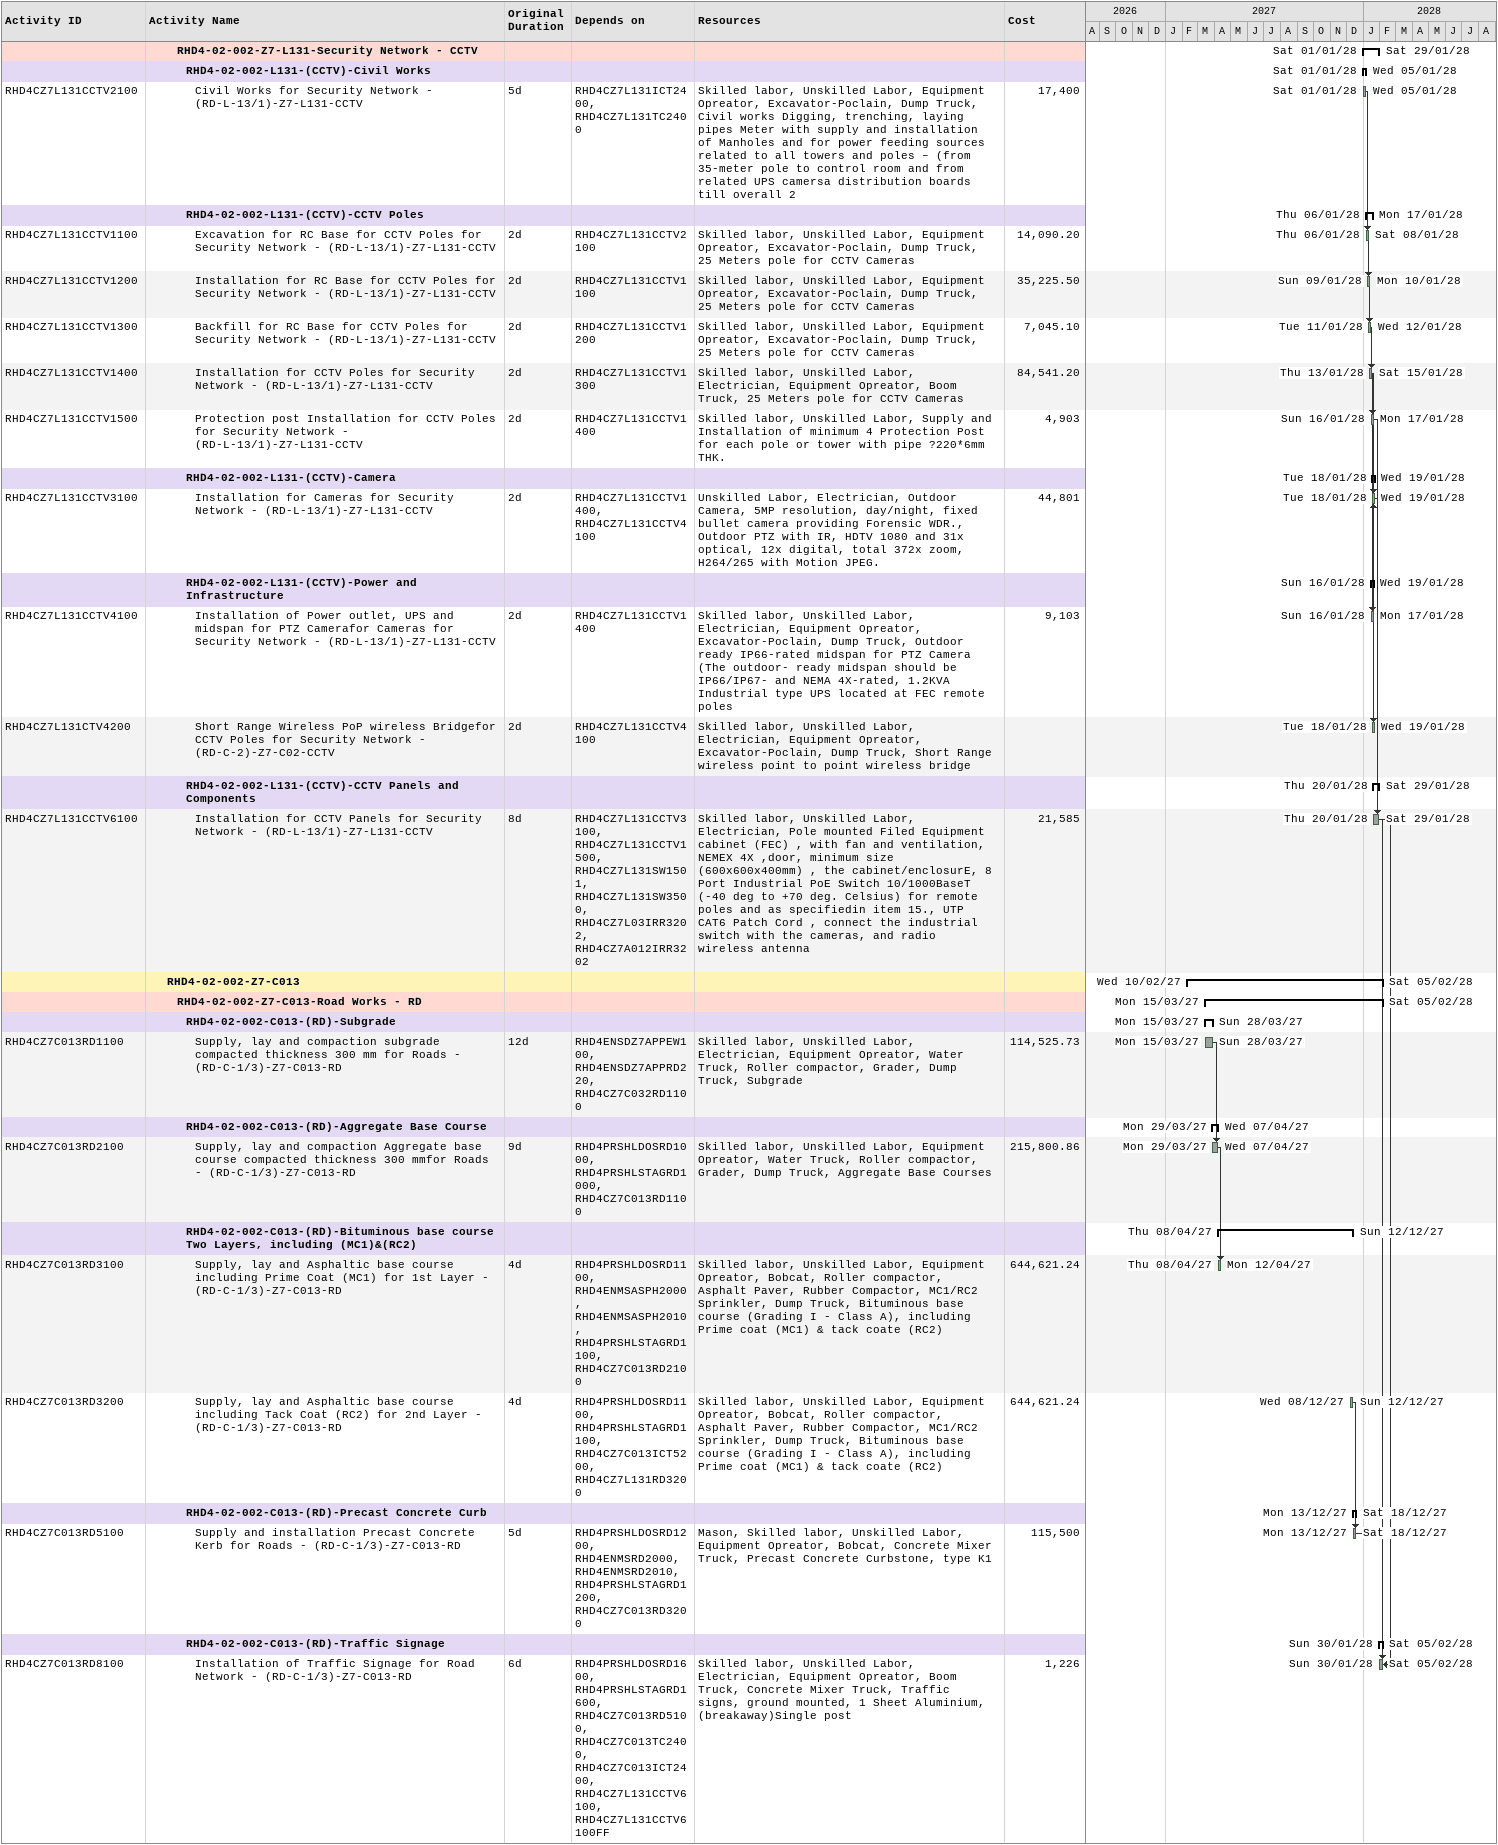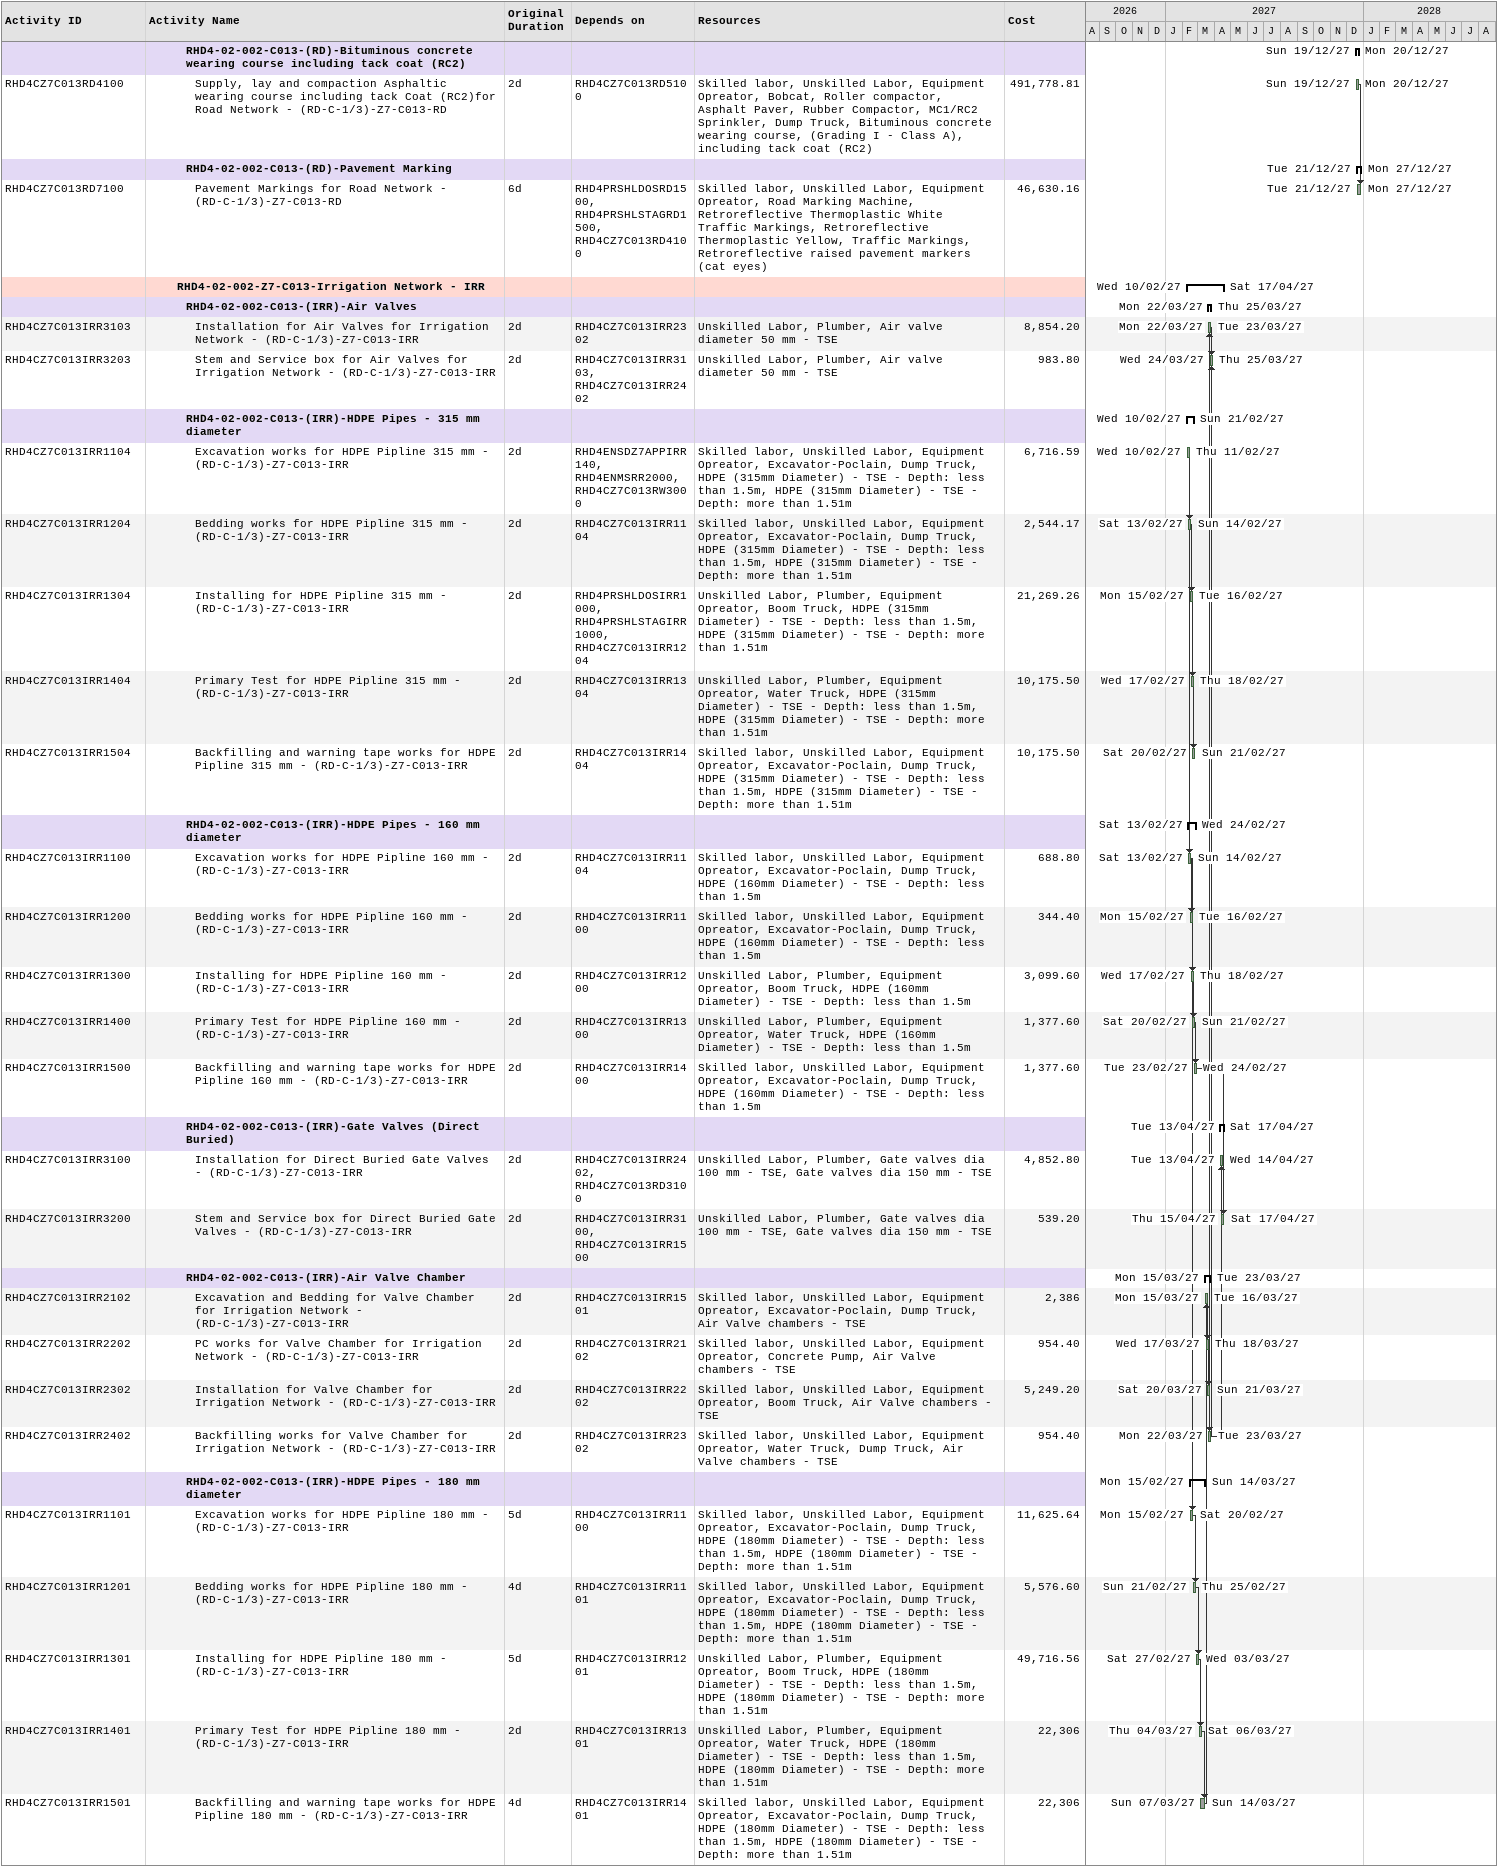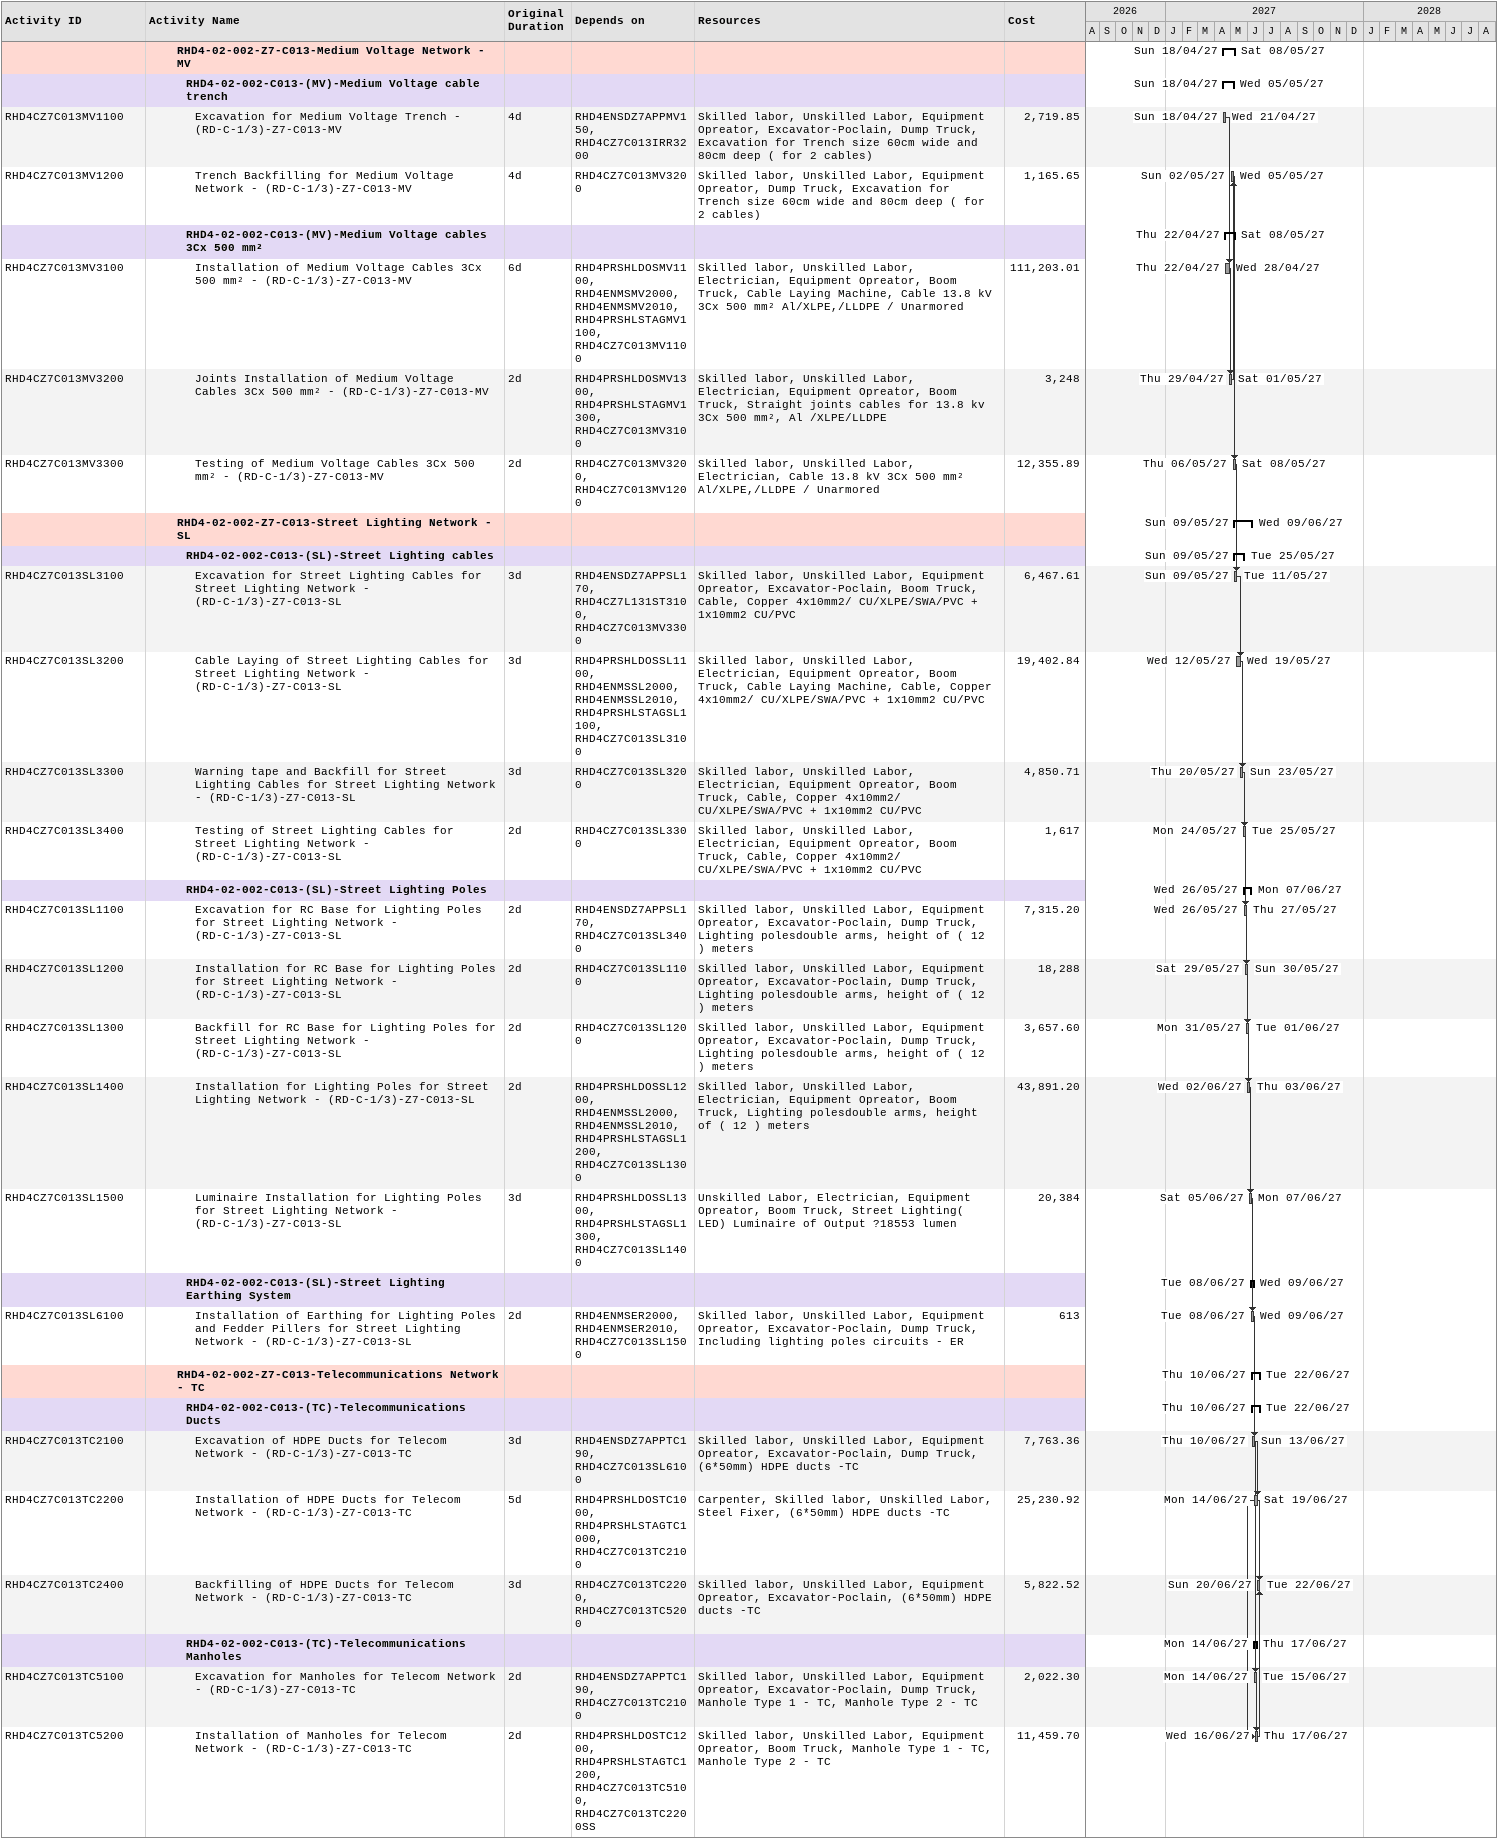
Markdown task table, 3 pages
| ID | Level | Task | Original duration | Start | Finish | Predecessors | Resources | Cost |
|---|---|---|---|---|---|---|---|---|
|  | 4 | **RHD4-02-002-Z7-L131-Security Network - CCTV** |  | 2028-01-01 | 2028-01-29 |  |  |  |
|  | 5 | **RHD4-02-002-L131-(CCTV)-Civil Works** |  | 2028-01-01 | 2028-01-05 |  |  |  |
| RHD4CZ7L131CCTV2100 | 6 | Civil Works for Security Network - (RD-L-13/1)-Z7-L131-CCTV | 5d | 2028-01-01 | 2028-01-05 | RHD4CZ7L131ICT2400, RHD4CZ7L131TC2400 | Skilled labor, Unskilled Labor, Equipment Opreator, Excavator-Poclain, Dump Truck, Civil works Digging, trenching, laying pipes Meter with supply and installation of Manholes and for power feeding sources related to all towers and poles – (from 35-meter pole to control room and from related UPS camersa distribution boards till overall 2 | 17400 |
|  | 5 | **RHD4-02-002-L131-(CCTV)-CCTV Poles** |  | 2028-01-06 | 2028-01-17 |  |  |  |
| RHD4CZ7L131CCTV1100 | 6 | Excavation for RC Base for CCTV Poles for Security Network - (RD-L-13/1)-Z7-L131-CCTV | 2d | 2028-01-06 | 2028-01-08 | RHD4CZ7L131CCTV2100 | Skilled labor, Unskilled Labor, Equipment Opreator, Excavator-Poclain, Dump Truck, 25 Meters pole for CCTV Cameras | 14090.20 |
| RHD4CZ7L131CCTV1200 | 6 | Installation for RC Base for CCTV Poles for Security Network - (RD-L-13/1)-Z7-L131-CCTV | 2d | 2028-01-09 | 2028-01-10 | RHD4CZ7L131CCTV1100 | Skilled labor, Unskilled Labor, Equipment Opreator, Excavator-Poclain, Dump Truck, 25 Meters pole for CCTV Cameras | 35225.50 |
| RHD4CZ7L131CCTV1300 | 6 | Backfill for RC Base for CCTV Poles for Security Network - (RD-L-13/1)-Z7-L131-CCTV | 2d | 2028-01-11 | 2028-01-12 | RHD4CZ7L131CCTV1200 | Skilled labor, Unskilled Labor, Equipment Opreator, Excavator-Poclain, Dump Truck, 25 Meters pole for CCTV Cameras | 7045.10 |
| RHD4CZ7L131CCTV1400 | 6 | Installation for CCTV Poles for Security Network - (RD-L-13/1)-Z7-L131-CCTV | 2d | 2028-01-13 | 2028-01-15 | RHD4CZ7L131CCTV1300 | Skilled labor, Unskilled Labor, Electrician, Equipment Opreator, Boom Truck, 25 Meters pole for CCTV Cameras | 84541.20 |
| RHD4CZ7L131CCTV1500 | 6 | Protection post Installation for CCTV Poles for Security Network - (RD-L-13/1)-Z7-L131-CCTV | 2d | 2028-01-16 | 2028-01-17 | RHD4CZ7L131CCTV1400 | Skilled labor, Unskilled Labor, Supply and Installation of minimum 4 Protection Post for each pole or tower with pipe ?220*6mm THK. | 4903 |
|  | 5 | **RHD4-02-002-L131-(CCTV)-Camera** |  | 2028-01-18 | 2028-01-19 |  |  |  |
| RHD4CZ7L131CCTV3100 | 6 | Installation for Cameras for Security Network - (RD-L-13/1)-Z7-L131-CCTV | 2d | 2028-01-18 | 2028-01-19 | RHD4CZ7L131CCTV1400, RHD4CZ7L131CCTV4100 | Unskilled Labor, Electrician, Outdoor Camera, 5MP resolution, day/night, fixed bullet camera providing Forensic WDR., Outdoor PTZ with IR, HDTV 1080 and 31x optical, 12x digital, total 372x zoom, H264/265 with Motion JPEG. | 44801 |
|  | 5 | **RHD4-02-002-L131-(CCTV)-Power and Infrastructure** |  | 2028-01-16 | 2028-01-19 |  |  |  |
| RHD4CZ7L131CCTV4100 | 6 | Installation of Power outlet, UPS and midspan for PTZ Camerafor Cameras for Security Network - (RD-L-13/1)-Z7-L131-CCTV | 2d | 2028-01-16 | 2028-01-17 | RHD4CZ7L131CCTV1400 | Skilled labor, Unskilled Labor, Electrician, Equipment Opreator, Excavator-Poclain, Dump Truck, Outdoor ready IP66-rated midspan for PTZ Camera (The outdoor- ready midspan should be IP66/IP67- and NEMA 4X-rated, 1.2KVA Industrial type UPS located at FEC remote poles | 9103 |
| RHD4CZ7L131CTV4200 | 6 | Short Range Wireless PoP wireless Bridgefor CCTV Poles for Security Network - (RD-C-2)-Z7-C02-CCTV | 2d | 2028-01-18 | 2028-01-19 | RHD4CZ7L131CCTV4100 | Skilled labor, Unskilled Labor, Electrician, Equipment Opreator, Excavator-Poclain, Dump Truck, Short Range wireless point to point wireless bridge |  |
|  | 5 | **RHD4-02-002-L131-(CCTV)-CCTV Panels and Components** |  | 2028-01-20 | 2028-01-29 |  |  |  |
| RHD4CZ7L131CCTV6100 | 6 | Installation for CCTV Panels for Security Network - (RD-L-13/1)-Z7-L131-CCTV | 8d | 2028-01-20 | 2028-01-29 | RHD4CZ7L131CCTV3100, RHD4CZ7L131CCTV1500, RHD4CZ7L131SW1501, RHD4CZ7L131SW3500, RHD4CZ7L03IRR3202, RHD4CZ7A012IRR3202 | Skilled labor, Unskilled Labor, Electrician, Pole mounted Filed Equipment cabinet (FEC) , with fan and ventilation, NEMEX 4X ,door, minimum size (600x600x400mm) , the cabinet/enclosurE, 8 Port Industrial PoE Switch 10/1000BaseT (-40 deg to +70 deg. Celsius) for remote poles and as specifiedin item 15., UTP CAT6 Patch Cord , connect the industrial switch with the cameras, and radio wireless antenna | 21585 |
|  | 3 | **RHD4-02-002-Z7-C013** |  | 2027-02-10 | 2028-02-05 |  |  |  |
|  | 4 | **RHD4-02-002-Z7-C013-Road Works - RD** |  | 2027-03-15 | 2028-02-05 |  |  |  |
|  | 5 | **RHD4-02-002-C013-(RD)-Subgrade** |  | 2027-03-15 | 2027-03-28 |  |  |  |
| RHD4CZ7C013RD1100 | 6 | Supply, lay and compaction subgrade compacted thickness 300 mm for Roads - (RD-C-1/3)-Z7-C013-RD | 12d | 2027-03-15 | 2027-03-28 | RHD4ENSDZ7APPEW100, RHD4ENSDZ7APPRD220, RHD4CZ7C032RD1100 | Skilled labor, Unskilled Labor, Electrician, Equipment Opreator, Water Truck, Roller compactor, Grader, Dump Truck, Subgrade | 114525.73 |
|  | 5 | **RHD4-02-002-C013-(RD)-Aggregate Base Course** |  | 2027-03-29 | 2027-04-07 |  |  |  |
| RHD4CZ7C013RD2100 | 6 | Supply, lay and compaction Aggregate base course compacted thickness 300 mmfor Roads - (RD-C-1/3)-Z7-C013-RD | 9d | 2027-03-29 | 2027-04-07 | RHD4PRSHLDOSRD1000, RHD4PRSHLSTAGRD1000, RHD4CZ7C013RD1100 | Skilled labor, Unskilled Labor, Equipment Opreator, Water Truck, Roller compactor, Grader, Dump Truck, Aggregate Base Courses | 215800.86 |
|  | 5 | **RHD4-02-002-C013-(RD)-Bituminous base course Two Layers, including (MC1)&(RC2)** |  | 2027-04-08 | 2027-12-12 |  |  |  |
| RHD4CZ7C013RD3100 | 6 | Supply, lay and Asphaltic base course including Prime Coat (MC1) for 1st Layer - (RD-C-1/3)-Z7-C013-RD | 4d | 2027-04-08 | 2027-04-12 | RHD4PRSHLDOSRD1100, RHD4ENMSASPH2000, RHD4ENMSASPH2010, RHD4PRSHLSTAGRD1100, RHD4CZ7C013RD2100 | Skilled labor, Unskilled Labor, Equipment Opreator, Bobcat, Roller compactor, Asphalt Paver, Rubber Compactor, MC1/RC2 Sprinkler, Dump Truck, Bituminous base course (Grading I - Class A), including Prime coat (MC1) & tack coate (RC2) | 644621.24 |
| RHD4CZ7C013RD3200 | 6 | Supply, lay and Asphaltic base course including Tack Coat (RC2) for 2nd Layer - (RD-C-1/3)-Z7-C013-RD | 4d | 2027-12-08 | 2027-12-12 | RHD4PRSHLDOSRD1100, RHD4PRSHLSTAGRD1100, RHD4CZ7C013ICT5200, RHD4CZ7L131RD3200 | Skilled labor, Unskilled Labor, Equipment Opreator, Bobcat, Roller compactor, Asphalt Paver, Rubber Compactor, MC1/RC2 Sprinkler, Dump Truck, Bituminous base course (Grading I - Class A), including Prime coat (MC1) & tack coate (RC2) | 644621.24 |
|  | 5 | **RHD4-02-002-C013-(RD)-Precast Concrete Curb** |  | 2027-12-13 | 2027-12-18 |  |  |  |
| RHD4CZ7C013RD5100 | 6 | Supply and installation Precast Concrete Kerb for Roads - (RD-C-1/3)-Z7-C013-RD | 5d | 2027-12-13 | 2027-12-18 | RHD4PRSHLDOSRD1200, RHD4ENMSRD2000, RHD4ENMSRD2010, RHD4PRSHLSTAGRD1200, RHD4CZ7C013RD3200 | Mason, Skilled labor, Unskilled Labor, Equipment Opreator, Bobcat, Concrete Mixer Truck, Precast Concrete Curbstone, type K1 | 115500 |
|  | 5 | **RHD4-02-002-C013-(RD)-Traffic Signage** |  | 2028-01-30 | 2028-02-05 |  |  |  |
| RHD4CZ7C013RD8100 | 6 | Installation of Traffic Signage for Road Network - (RD-C-1/3)-Z7-C013-RD | 6d | 2028-01-30 | 2028-02-05 | RHD4PRSHLDOSRD1600, RHD4PRSHLSTAGRD1600, RHD4CZ7C013RD5100, RHD4CZ7C013TC2400, RHD4CZ7C013ICT2400, RHD4CZ7L131CCTV6100, RHD4CZ7L131CCTV6100FF | Skilled labor, Unskilled Labor, Electrician, Equipment Opreator, Boom Truck, Concrete Mixer Truck, Traffic signs, ground mounted, 1 Sheet Aluminium, (breakaway)Single post | 1226 |
|  | 5 | **RHD4-02-002-C013-(RD)-Bituminous concrete wearing course including tack coat (RC2)** |  | 2027-12-19 | 2027-12-20 |  |  |  |
| RHD4CZ7C013RD4100 | 6 | Supply, lay and compaction Asphaltic wearing course including tack Coat (RC2)for Road Network - (RD-C-1/3)-Z7-C013-RD | 2d | 2027-12-19 | 2027-12-20 | RHD4CZ7C013RD5100 | Skilled labor, Unskilled Labor, Equipment Opreator, Bobcat, Roller compactor, Asphalt Paver, Rubber Compactor, MC1/RC2 Sprinkler, Dump Truck, Bituminous concrete wearing course, (Grading I - Class A), including tack coat (RC2) | 491778.81 |
|  | 5 | **RHD4-02-002-C013-(RD)-Pavement Marking** |  | 2027-12-21 | 2027-12-27 |  |  |  |
| RHD4CZ7C013RD7100 | 6 | Pavement Markings for Road Network - (RD-C-1/3)-Z7-C013-RD | 6d | 2027-12-21 | 2027-12-27 | RHD4PRSHLDOSRD1500, RHD4PRSHLSTAGRD1500, RHD4CZ7C013RD4100 | Skilled labor, Unskilled Labor, Equipment Opreator, Road Marking Machine, Retroreflective Thermoplastic White Traffic Markings, Retroreflective Thermoplastic Yellow, Traffic Markings, Retroreflective raised pavement markers (cat eyes) | 46630.16 |
|  | 4 | **RHD4-02-002-Z7-C013-Irrigation Network - IRR** |  | 2027-02-10 | 2027-04-17 |  |  |  |
|  | 5 | **RHD4-02-002-C013-(IRR)-Air Valves** |  | 2027-03-22 | 2027-03-25 |  |  |  |
| RHD4CZ7C013IRR3103 | 6 | Installation for Air Valves for Irrigation Network - (RD-C-1/3)-Z7-C013-IRR | 2d | 2027-03-22 | 2027-03-23 | RHD4CZ7C013IRR2302 | Unskilled Labor, Plumber, Air valve diameter 50 mm - TSE | 8854.20 |
| RHD4CZ7C013IRR3203 | 6 | Stem and Service box for Air Valves for Irrigation Network - (RD-C-1/3)-Z7-C013-IRR | 2d | 2027-03-24 | 2027-03-25 | RHD4CZ7C013IRR3103, RHD4CZ7C013IRR2402 | Unskilled Labor, Plumber, Air valve diameter 50 mm - TSE | 983.80 |
|  | 5 | **RHD4-02-002-C013-(IRR)-HDPE Pipes - 315 mm diameter** |  | 2027-02-10 | 2027-02-21 |  |  |  |
| RHD4CZ7C013IRR1104 | 6 | Excavation works for HDPE Pipline 315 mm - (RD-C-1/3)-Z7-C013-IRR | 2d | 2027-02-10 | 2027-02-11 | RHD4ENSDZ7APPIRR140, RHD4ENMSRR2000, RHD4CZ7C013RW3000 | Skilled labor, Unskilled Labor, Equipment Opreator, Excavator-Poclain, Dump Truck, HDPE (315mm Diameter) - TSE - Depth: less than 1.5m, HDPE (315mm Diameter) - TSE - Depth: more than 1.51m | 6716.59 |
| RHD4CZ7C013IRR1204 | 6 | Bedding works for HDPE Pipline 315 mm - (RD-C-1/3)-Z7-C013-IRR | 2d | 2027-02-13 | 2027-02-14 | RHD4CZ7C013IRR1104 | Skilled labor, Unskilled Labor, Equipment Opreator, Excavator-Poclain, Dump Truck, HDPE (315mm Diameter) - TSE - Depth: less than 1.5m, HDPE (315mm Diameter) - TSE - Depth: more than 1.51m | 2544.17 |
| RHD4CZ7C013IRR1304 | 6 | Installing for HDPE Pipline 315 mm - (RD-C-1/3)-Z7-C013-IRR | 2d | 2027-02-15 | 2027-02-16 | RHD4PRSHLDOSIRR1000, RHD4PRSHLSTAGIRR1000, RHD4CZ7C013IRR1204 | Unskilled Labor, Plumber, Equipment Opreator, Boom Truck, HDPE (315mm Diameter) - TSE - Depth: less than 1.5m, HDPE (315mm Diameter) - TSE - Depth: more than 1.51m | 21269.26 |
| RHD4CZ7C013IRR1404 | 6 | Primary Test for HDPE Pipline 315 mm - (RD-C-1/3)-Z7-C013-IRR | 2d | 2027-02-17 | 2027-02-18 | RHD4CZ7C013IRR1304 | Unskilled Labor, Plumber, Equipment Opreator, Water Truck, HDPE (315mm Diameter) - TSE - Depth: less than 1.5m, HDPE (315mm Diameter) - TSE - Depth: more than 1.51m | 10175.50 |
| RHD4CZ7C013IRR1504 | 6 | Backfilling and warning tape works for HDPE Pipline 315 mm - (RD-C-1/3)-Z7-C013-IRR | 2d | 2027-02-20 | 2027-02-21 | RHD4CZ7C013IRR1404 | Skilled labor, Unskilled Labor, Equipment Opreator, Excavator-Poclain, Dump Truck, HDPE (315mm Diameter) - TSE - Depth: less than 1.5m, HDPE (315mm Diameter) - TSE - Depth: more than 1.51m | 10175.50 |
|  | 5 | **RHD4-02-002-C013-(IRR)-HDPE Pipes - 160 mm diameter** |  | 2027-02-13 | 2027-02-24 |  |  |  |
| RHD4CZ7C013IRR1100 | 6 | Excavation works for HDPE Pipline 160 mm - (RD-C-1/3)-Z7-C013-IRR | 2d | 2027-02-13 | 2027-02-14 | RHD4CZ7C013IRR1104 | Skilled labor, Unskilled Labor, Equipment Opreator, Excavator-Poclain, Dump Truck, HDPE (160mm Diameter) - TSE - Depth: less than 1.5m | 688.80 |
| RHD4CZ7C013IRR1200 | 6 | Bedding works for HDPE Pipline 160 mm - (RD-C-1/3)-Z7-C013-IRR | 2d | 2027-02-15 | 2027-02-16 | RHD4CZ7C013IRR1100 | Skilled labor, Unskilled Labor, Equipment Opreator, Excavator-Poclain, Dump Truck, HDPE (160mm Diameter) - TSE - Depth: less than 1.5m | 344.40 |
| RHD4CZ7C013IRR1300 | 6 | Installing for HDPE Pipline 160 mm - (RD-C-1/3)-Z7-C013-IRR | 2d | 2027-02-17 | 2027-02-18 | RHD4CZ7C013IRR1200 | Unskilled Labor, Plumber, Equipment Opreator, Boom Truck, HDPE (160mm Diameter) - TSE - Depth: less than 1.5m | 3099.60 |
| RHD4CZ7C013IRR1400 | 6 | Primary Test for HDPE Pipline 160 mm - (RD-C-1/3)-Z7-C013-IRR | 2d | 2027-02-20 | 2027-02-21 | RHD4CZ7C013IRR1300 | Unskilled Labor, Plumber, Equipment Opreator, Water Truck, HDPE (160mm Diameter) - TSE - Depth: less than 1.5m | 1377.60 |
| RHD4CZ7C013IRR1500 | 6 | Backfilling and warning tape works for HDPE Pipline 160 mm - (RD-C-1/3)-Z7-C013-IRR | 2d | 2027-02-23 | 2027-02-24 | RHD4CZ7C013IRR1400 | Skilled labor, Unskilled Labor, Equipment Opreator, Excavator-Poclain, Dump Truck, HDPE (160mm Diameter) - TSE - Depth: less than 1.5m | 1377.60 |
|  | 5 | **RHD4-02-002-C013-(IRR)-Gate Valves (Direct Buried)** |  | 2027-04-13 | 2027-04-17 |  |  |  |
| RHD4CZ7C013IRR3100 | 6 | Installation for Direct Buried Gate Valves - (RD-C-1/3)-Z7-C013-IRR | 2d | 2027-04-13 | 2027-04-14 | RHD4CZ7C013IRR2402, RHD4CZ7C013RD3100 | Unskilled Labor, Plumber, Gate valves dia 100 mm - TSE, Gate valves dia 150 mm - TSE | 4852.80 |
| RHD4CZ7C013IRR3200 | 6 | Stem and Service box for Direct Buried Gate Valves - (RD-C-1/3)-Z7-C013-IRR | 2d | 2027-04-15 | 2027-04-17 | RHD4CZ7C013IRR3100, RHD4CZ7C013IRR1500 | Unskilled Labor, Plumber, Gate valves dia 100 mm - TSE, Gate valves dia 150 mm - TSE | 539.20 |
|  | 5 | **RHD4-02-002-C013-(IRR)-Air Valve Chamber** |  | 2027-03-15 | 2027-03-23 |  |  |  |
| RHD4CZ7C013IRR2102 | 6 | Excavation and Bedding for Valve Chamber for Irrigation Network - (RD-C-1/3)-Z7-C013-IRR | 2d | 2027-03-15 | 2027-03-16 | RHD4CZ7C013IRR1501 | Skilled labor, Unskilled Labor, Equipment Opreator, Excavator-Poclain, Dump Truck, Air Valve chambers - TSE | 2386 |
| RHD4CZ7C013IRR2202 | 6 | PC works for Valve Chamber for Irrigation Network - (RD-C-1/3)-Z7-C013-IRR | 2d | 2027-03-17 | 2027-03-18 | RHD4CZ7C013IRR2102 | Skilled labor, Unskilled Labor, Equipment Opreator, Concrete Pump, Air Valve chambers - TSE | 954.40 |
| RHD4CZ7C013IRR2302 | 6 | Installation for Valve Chamber for Irrigation Network - (RD-C-1/3)-Z7-C013-IRR | 2d | 2027-03-20 | 2027-03-21 | RHD4CZ7C013IRR2202 | Skilled labor, Unskilled Labor, Equipment Opreator, Boom Truck, Air Valve chambers - TSE | 5249.20 |
| RHD4CZ7C013IRR2402 | 6 | Backfilling works for Valve Chamber for Irrigation Network - (RD-C-1/3)-Z7-C013-IRR | 2d | 2027-03-22 | 2027-03-23 | RHD4CZ7C013IRR2302 | Skilled labor, Unskilled Labor, Equipment Opreator, Water Truck, Dump Truck, Air Valve chambers - TSE | 954.40 |
|  | 5 | **RHD4-02-002-C013-(IRR)-HDPE Pipes - 180 mm diameter** |  | 2027-02-15 | 2027-03-14 |  |  |  |
| RHD4CZ7C013IRR1101 | 6 | Excavation works for HDPE Pipline 180 mm - (RD-C-1/3)-Z7-C013-IRR | 5d | 2027-02-15 | 2027-02-20 | RHD4CZ7C013IRR1100 | Skilled labor, Unskilled Labor, Equipment Opreator, Excavator-Poclain, Dump Truck, HDPE (180mm Diameter) - TSE - Depth: less than 1.5m, HDPE (180mm Diameter) - TSE - Depth: more than 1.51m | 11625.64 |
| RHD4CZ7C013IRR1201 | 6 | Bedding works for HDPE Pipline 180 mm - (RD-C-1/3)-Z7-C013-IRR | 4d | 2027-02-21 | 2027-02-25 | RHD4CZ7C013IRR1101 | Skilled labor, Unskilled Labor, Equipment Opreator, Excavator-Poclain, Dump Truck, HDPE (180mm Diameter) - TSE - Depth: less than 1.5m, HDPE (180mm Diameter) - TSE - Depth: more than 1.51m | 5576.60 |
| RHD4CZ7C013IRR1301 | 6 | Installing for HDPE Pipline 180 mm - (RD-C-1/3)-Z7-C013-IRR | 5d | 2027-02-27 | 2027-03-03 | RHD4CZ7C013IRR1201 | Unskilled Labor, Plumber, Equipment Opreator, Boom Truck, HDPE (180mm Diameter) - TSE - Depth: less than 1.5m, HDPE (180mm Diameter) - TSE - Depth: more than 1.51m | 49716.56 |
| RHD4CZ7C013IRR1401 | 6 | Primary Test for HDPE Pipline 180 mm - (RD-C-1/3)-Z7-C013-IRR | 2d | 2027-03-04 | 2027-03-06 | RHD4CZ7C013IRR1301 | Unskilled Labor, Plumber, Equipment Opreator, Water Truck, HDPE (180mm Diameter) - TSE - Depth: less than 1.5m, HDPE (180mm Diameter) - TSE - Depth: more than 1.51m | 22306 |
| RHD4CZ7C013IRR1501 | 6 | Backfilling and warning tape works for HDPE Pipline 180 mm - (RD-C-1/3)-Z7-C013-IRR | 4d | 2027-03-07 | 2027-03-14 | RHD4CZ7C013IRR1401 | Skilled labor, Unskilled Labor, Equipment Opreator, Excavator-Poclain, Dump Truck, HDPE (180mm Diameter) - TSE - Depth: less than 1.5m, HDPE (180mm Diameter) - TSE - Depth: more than 1.51m | 22306 |
|  | 4 | **RHD4-02-002-Z7-C013-Medium Voltage Network - MV** |  | 2027-04-18 | 2027-05-08 |  |  |  |
|  | 5 | **RHD4-02-002-C013-(MV)-Medium Voltage cable trench** |  | 2027-04-18 | 2027-05-05 |  |  |  |
| RHD4CZ7C013MV1100 | 6 | Excavation for Medium Voltage Trench - (RD-C-1/3)-Z7-C013-MV | 4d | 2027-04-18 | 2027-04-21 | RHD4ENSDZ7APPMV150, RHD4CZ7C013IRR3200 | Skilled labor, Unskilled Labor, Equipment Opreator, Excavator-Poclain, Dump Truck, Excavation for Trench size 60cm wide and 80cm deep ( for 2 cables) | 2719.85 |
| RHD4CZ7C013MV1200 | 6 | Trench Backfilling for Medium Voltage Network - (RD-C-1/3)-Z7-C013-MV | 4d | 2027-05-02 | 2027-05-05 | RHD4CZ7C013MV3200 | Skilled labor, Unskilled Labor, Equipment Opreator, Dump Truck, Excavation for Trench size 60cm wide and 80cm deep ( for 2 cables) | 1165.65 |
|  | 5 | **RHD4-02-002-C013-(MV)-Medium Voltage cables 3Cx 500 mm²** |  | 2027-04-22 | 2027-05-08 |  |  |  |
| RHD4CZ7C013MV3100 | 6 | Installation of Medium Voltage Cables 3Cx 500 mm² - (RD-C-1/3)-Z7-C013-MV | 6d | 2027-04-22 | 2027-04-28 | RHD4PRSHLDOSMV1100, RHD4ENMSMV2000, RHD4ENMSMV2010, RHD4PRSHLSTAGMV1100, RHD4CZ7C013MV1100 | Skilled labor, Unskilled Labor, Electrician, Equipment Opreator, Boom Truck, Cable Laying Machine, Cable 13.8 kV 3Cx 500 mm² Al/XLPE,/LLDPE / Unarmored | 111203.01 |
| RHD4CZ7C013MV3200 | 6 | Joints Installation of Medium Voltage Cables 3Cx 500 mm² - (RD-C-1/3)-Z7-C013-MV | 2d | 2027-04-29 | 2027-05-01 | RHD4PRSHLDOSMV1300, RHD4PRSHLSTAGMV1300, RHD4CZ7C013MV3100 | Skilled labor, Unskilled Labor, Electrician, Equipment Opreator, Boom Truck, Straight joints cables for 13.8 kv 3Cx 500 mm², Al /XLPE/LLDPE | 3248 |
| RHD4CZ7C013MV3300 | 6 | Testing of Medium Voltage Cables 3Cx 500 mm² - (RD-C-1/3)-Z7-C013-MV | 2d | 2027-05-06 | 2027-05-08 | RHD4CZ7C013MV3200, RHD4CZ7C013MV1200 | Skilled labor, Unskilled Labor, Electrician, Cable 13.8 kV 3Cx 500 mm² Al/XLPE,/LLDPE / Unarmored | 12355.89 |
|  | 4 | **RHD4-02-002-Z7-C013-Street Lighting Network - SL** |  | 2027-05-09 | 2027-06-09 |  |  |  |
|  | 5 | **RHD4-02-002-C013-(SL)-Street Lighting cables** |  | 2027-05-09 | 2027-05-25 |  |  |  |
| RHD4CZ7C013SL3100 | 6 | Excavation for Street Lighting Cables for Street Lighting Network - (RD-C-1/3)-Z7-C013-SL | 3d | 2027-05-09 | 2027-05-11 | RHD4ENSDZ7APPSL170, RHD4CZ7L131ST3100, RHD4CZ7C013MV3300 | Skilled labor, Unskilled Labor, Equipment Opreator, Excavator-Poclain, Boom Truck, Cable, Copper 4x10mm2/ CU/XLPE/SWA/PVC + 1x10mm2 CU/PVC | 6467.61 |
| RHD4CZ7C013SL3200 | 6 | Cable Laying of Street Lighting Cables for Street Lighting Network - (RD-C-1/3)-Z7-C013-SL | 3d | 2027-05-12 | 2027-05-19 | RHD4PRSHLDOSSL1100, RHD4ENMSSL2000, RHD4ENMSSL2010, RHD4PRSHLSTAGSL1100, RHD4CZ7C013SL3100 | Skilled labor, Unskilled Labor, Electrician, Equipment Opreator, Boom Truck, Cable Laying Machine, Cable, Copper 4x10mm2/ CU/XLPE/SWA/PVC + 1x10mm2 CU/PVC | 19402.84 |
| RHD4CZ7C013SL3300 | 6 | Warning tape and Backfill for Street Lighting Cables for Street Lighting Network - (RD-C-1/3)-Z7-C013-SL | 3d | 2027-05-20 | 2027-05-23 | RHD4CZ7C013SL3200 | Skilled labor, Unskilled Labor, Electrician, Equipment Opreator, Boom Truck, Cable, Copper 4x10mm2/ CU/XLPE/SWA/PVC + 1x10mm2 CU/PVC | 4850.71 |
| RHD4CZ7C013SL3400 | 6 | Testing of Street Lighting Cables for Street Lighting Network - (RD-C-1/3)-Z7-C013-SL | 2d | 2027-05-24 | 2027-05-25 | RHD4CZ7C013SL3300 | Skilled labor, Unskilled Labor, Electrician, Equipment Opreator, Boom Truck, Cable, Copper 4x10mm2/ CU/XLPE/SWA/PVC + 1x10mm2 CU/PVC | 1617 |
|  | 5 | **RHD4-02-002-C013-(SL)-Street Lighting Poles** |  | 2027-05-26 | 2027-06-07 |  |  |  |
| RHD4CZ7C013SL1100 | 6 | Excavation for RC Base for Lighting Poles for Street Lighting Network - (RD-C-1/3)-Z7-C013-SL | 2d | 2027-05-26 | 2027-05-27 | RHD4ENSDZ7APPSL170, RHD4CZ7C013SL3400 | Skilled labor, Unskilled Labor, Equipment Opreator, Excavator-Poclain, Dump Truck, Lighting polesdouble arms, height of ( 12 ) meters | 7315.20 |
| RHD4CZ7C013SL1200 | 6 | Installation for RC Base for Lighting Poles for Street Lighting Network - (RD-C-1/3)-Z7-C013-SL | 2d | 2027-05-29 | 2027-05-30 | RHD4CZ7C013SL1100 | Skilled labor, Unskilled Labor, Equipment Opreator, Excavator-Poclain, Dump Truck, Lighting polesdouble arms, height of ( 12 ) meters | 18288 |
| RHD4CZ7C013SL1300 | 6 | Backfill for RC Base for Lighting Poles for Street Lighting Network - (RD-C-1/3)-Z7-C013-SL | 2d | 2027-05-31 | 2027-06-01 | RHD4CZ7C013SL1200 | Skilled labor, Unskilled Labor, Equipment Opreator, Excavator-Poclain, Dump Truck, Lighting polesdouble arms, height of ( 12 ) meters | 3657.60 |
| RHD4CZ7C013SL1400 | 6 | Installation for Lighting Poles for Street Lighting Network - (RD-C-1/3)-Z7-C013-SL | 2d | 2027-06-02 | 2027-06-03 | RHD4PRSHLDOSSL1200, RHD4ENMSSL2000, RHD4ENMSSL2010, RHD4PRSHLSTAGSL1200, RHD4CZ7C013SL1300 | Skilled labor, Unskilled Labor, Electrician, Equipment Opreator, Boom Truck, Lighting polesdouble arms, height of ( 12 ) meters | 43891.20 |
| RHD4CZ7C013SL1500 | 6 | Luminaire Installation for Lighting Poles for Street Lighting Network - (RD-C-1/3)-Z7-C013-SL | 3d | 2027-06-05 | 2027-06-07 | RHD4PRSHLDOSSL1300, RHD4PRSHLSTAGSL1300, RHD4CZ7C013SL1400 | Unskilled Labor, Electrician, Equipment Opreator, Boom Truck, Street Lighting( LED) Luminaire of Output ?18553 lumen | 20384 |
|  | 5 | **RHD4-02-002-C013-(SL)-Street Lighting Earthing System** |  | 2027-06-08 | 2027-06-09 |  |  |  |
| RHD4CZ7C013SL6100 | 6 | Installation of Earthing for Lighting Poles and Fedder Pillers for Street Lighting Network - (RD-C-1/3)-Z7-C013-SL | 2d | 2027-06-08 | 2027-06-09 | RHD4ENMSER2000, RHD4ENMSER2010, RHD4CZ7C013SL1500 | Skilled labor, Unskilled Labor, Equipment Opreator, Excavator-Poclain, Dump Truck, Including lighting poles circuits - ER | 613 |
|  | 4 | **RHD4-02-002-Z7-C013-Telecommunications Network - TC** |  | 2027-06-10 | 2027-06-22 |  |  |  |
|  | 5 | **RHD4-02-002-C013-(TC)-Telecommunications Ducts** |  | 2027-06-10 | 2027-06-22 |  |  |  |
| RHD4CZ7C013TC2100 | 6 | Excavation of HDPE Ducts for Telecom Network - (RD-C-1/3)-Z7-C013-TC | 3d | 2027-06-10 | 2027-06-13 | RHD4ENSDZ7APPTC190, RHD4CZ7C013SL6100 | Skilled labor, Unskilled Labor, Equipment Opreator, Excavator-Poclain, Dump Truck, (6*50mm) HDPE ducts -TC | 7763.36 |
| RHD4CZ7C013TC2200 | 6 | Installation of HDPE Ducts for Telecom Network - (RD-C-1/3)-Z7-C013-TC | 5d | 2027-06-14 | 2027-06-19 | RHD4PRSHLDOSTC1000, RHD4PRSHLSTAGTC1000, RHD4CZ7C013TC2100 | Carpenter, Skilled labor, Unskilled Labor, Steel Fixer, (6*50mm) HDPE ducts -TC | 25230.92 |
| RHD4CZ7C013TC2400 | 6 | Backfilling of HDPE Ducts for Telecom Network - (RD-C-1/3)-Z7-C013-TC | 3d | 2027-06-20 | 2027-06-22 | RHD4CZ7C013TC2200, RHD4CZ7C013TC5200 | Skilled labor, Unskilled Labor, Equipment Opreator, Excavator-Poclain, (6*50mm) HDPE ducts -TC | 5822.52 |
|  | 5 | **RHD4-02-002-C013-(TC)-Telecommunications Manholes** |  | 2027-06-14 | 2027-06-17 |  |  |  |
| RHD4CZ7C013TC5100 | 6 | Excavation for Manholes for Telecom Network - (RD-C-1/3)-Z7-C013-TC | 2d | 2027-06-14 | 2027-06-15 | RHD4ENSDZ7APPTC190, RHD4CZ7C013TC2100 | Skilled labor, Unskilled Labor, Equipment Opreator, Excavator-Poclain, Dump Truck, Manhole Type 1 - TC, Manhole Type 2 - TC | 2022.30 |
| RHD4CZ7C013TC5200 | 6 | Installation of Manholes for Telecom Network - (RD-C-1/3)-Z7-C013-TC | 2d | 2027-06-16 | 2027-06-17 | RHD4PRSHLDOSTC1200, RHD4PRSHLSTAGTC1200, RHD4CZ7C013TC5100, RHD4CZ7C013TC2200SS | Skilled labor, Unskilled Labor, Equipment Opreator, Boom Truck, Manhole Type 1 - TC, Manhole Type 2 - TC | 11459.70 |
